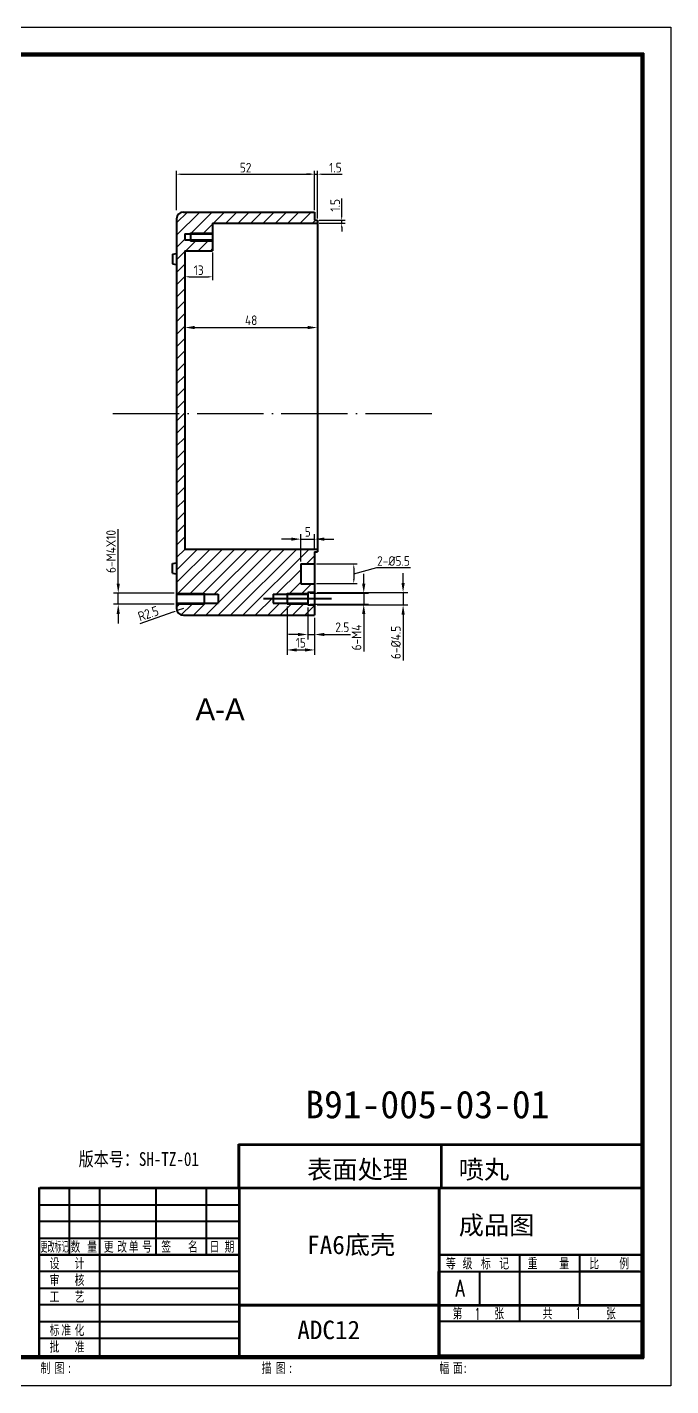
# Model space of a CAD drawing. Extents: x 1271 to 2769, y -829 to 446.
# Drawn here: x 2535.7 to 2768.9, y -45.7 to 446.1 of the extents above; entities that cross this region are included whole.
import ezdxf
from ezdxf.enums import TextEntityAlignment as Align

# ---------------------------------------------------------------- set-up
doc = ezdxf.new("R2010")
doc.units = 0
doc.linetypes.add('ACAD_ISO04W100', pattern=[30.5, 24, -3, 0.5, -3])
doc.layers.get('0').update_dxf_attribs({"linetype": 'CONTINUOUS', "lineweight": 40})
doc.layers.get('Defpoints').update_dxf_attribs({"linetype": 'CONTINUOUS'})
for name, color, linetype in [('5', 3, 'CONTINUOUS'), ('GEVACTIVE', 2, 'CONTINUOUS'), ('LAYER1', 6, 'CONTINUOUS'), ('LAYER2', 1, 'ACAD_ISO04W100')]:
    doc.layers.add(name, color=color, linetype=linetype)
doc.styles.add('HZ', font='', dxfattribs={"width": 0.8, "height": 6})
doc.styles.add('ROMANT', font='romant', dxfattribs={"width": 0.8, "height": 5})
doc.styles.get("Standard").update_dxf_attribs({"font": 'gbenor.shx', "bigfont": 'gbcbig.shx'})
doc.styles.add('STYLE1', font='')
doc.styles.add('工程字', font='gbenor.shx', dxfattribs={"bigfont": 'gbcbig.shx'})
doc.styles.get('HZ').set_extended_font_data('SimSun')
doc.styles.get('STYLE1').set_extended_font_data('SimSun')
doc.dimstyles.new('GB-35', dxfattribs={"dimtxt": 3.5, "dimasz": 3.5, "dimexe": 1.75, "dimexo": 0.875, "dimgap": 0.875, "dimtad": 1, "dimdsep": 46, "dimtxsty": 'Standard', "dimcen": 3.5, "dimadec": 0, "dimazin": 0, "dimtfac": 0.7, "dimtmove": 0, "dimatfit": 3, "dimfxl": 1, "dimtzin": 0, "dimarcsym": 0})
doc.dimstyles.get("Standard").update_dxf_attribs({"dimtxt": 0.18, "dimasz": 0.18, "dimexe": 0.18, "dimexo": 0.0625, "dimgap": 0.09, "dimtad": 0, "dimtih": 1, "dimtoh": 1, "dimdec": 4, "dimzin": 0, "dimdsep": 46, "dimtxsty": 'Standard', "dimcen": 0.09, "dimadec": 0, "dimazin": 0, "dimtfac": 1, "dimtdec": 4, "dimtofl": 0, "dimtmove": 0, "dimatfit": 3, "dimfxl": 1, "dimtolj": 1, "dimtzin": 0, "dimarcsym": 0})

# ---------------------------------------------------------------- blocks, each defined once
blk = doc.blocks.new('*D24')
at = {"layer": '5', "color": 0, "lineweight": -2}
for p, q in [((2592.88, 364.6), (2592.88, 354.52)), ((2602.88, 364.6), (2602.88, 354.52)), ((2594.38, 355.77), (2601.38, 355.77))]:
    blk.add_line(p, q, dxfattribs=at)
at = {"layer": '5', "color": 0}
for points in [[(2594.38, 356.02), (2594.38, 355.52), (2592.88, 355.77)], [(2601.38, 356.02), (2601.38, 355.52), (2602.88, 355.77)]]:
    blk.add_solid(points, dxfattribs=at)
at = {"layer": 'Defpoints', "color": 0}
for p in [(2592.88, 365.22), (2602.88, 365.22), (2602.88, 355.77)]:
    blk.add_point(p, dxfattribs=at)
at = {"layer": '5', "color": 0, "insert": (2597.88, 358.14), "char_height": 3.5, "attachment_point": 5}
blk.add_mtext('\\A1;13', dxfattribs=at)
blk = doc.blocks.new('*D25')
at = {"layer": 'Defpoints', "color": 0}
for p in [(2640.88, 392.91), (2639.88, 379.22), (2640.88, 376.22)]:
    blk.add_point(p, dxfattribs=at)
at = {"layer": 'LAYER1', "color": 0, "lineweight": -2}
for p, q in [((2639.88, 379.85), (2639.88, 394.16)), ((2640.88, 376.85), (2640.88, 394.16)), ((2638.38, 392.91), (2636.88, 392.91)), ((2639.88, 392.91), (2640.88, 392.91)), ((2642.38, 392.91), (2649.86, 392.91))]:
    blk.add_line(p, q, dxfattribs=at)
at = {"layer": 'LAYER1', "color": 0}
for points in [[(2638.38, 393.16), (2638.38, 392.66), (2639.88, 392.91)], [(2642.38, 393.16), (2642.38, 392.66), (2640.88, 392.91)]]:
    blk.add_solid(points, dxfattribs=at)
at = {"layer": 'LAYER1', "color": 0, "insert": (2647.42, 395.28), "char_height": 3.5, "attachment_point": 5}
blk.add_mtext('\\A1;1.5', dxfattribs=at)
blk = doc.blocks.new('*D26')
at = {"layer": 'Defpoints', "color": 0}
for p in [(2640.88, 376.22), (2640.88, 375.22), (2649.68, 376.22)]:
    blk.add_point(p, dxfattribs=at)
at = {"layer": 'LAYER1', "color": 0, "lineweight": -2}
for p, q in [((2649.68, 377.72), (2649.68, 384.09)), ((2641.5, 376.22), (2650.93, 376.22)), ((2641.5, 375.22), (2650.93, 375.22)), ((2649.68, 375.22), (2649.68, 376.22)), ((2649.68, 373.72), (2649.68, 372.22))]:
    blk.add_line(p, q, dxfattribs=at)
at = {"layer": 'LAYER1', "color": 0}
for points in [[(2649.43, 377.72), (2649.93, 377.72), (2649.68, 376.22)], [(2649.43, 373.72), (2649.93, 373.72), (2649.68, 375.22)]]:
    blk.add_solid(points, dxfattribs=at)
at = {"layer": 'LAYER1', "color": 0, "insert": (2647.31, 381.66), "char_height": 3.5, "attachment_point": 5, "rotation": 90}
blk.add_mtext('\\A1;1.5', dxfattribs=at)
blk = doc.blocks.new('*D27')
at = {"layer": 'Defpoints', "color": 0}
for p in [(2639.88, 392.91), (2589.88, 379.22), (2639.88, 379.22)]:
    blk.add_point(p, dxfattribs=at)
at = {"layer": 'LAYER1', "color": 0, "lineweight": -2}
for p, q in [((2589.88, 379.85), (2589.88, 394.16)), ((2639.88, 379.85), (2639.88, 394.16)), ((2591.38, 392.91), (2638.38, 392.91))]:
    blk.add_line(p, q, dxfattribs=at)
at = {"layer": 'LAYER1', "color": 0}
for points in [[(2591.38, 393.16), (2591.38, 392.66), (2589.88, 392.91)], [(2638.38, 393.16), (2638.38, 392.66), (2639.88, 392.91)]]:
    blk.add_solid(points, dxfattribs=at)
at = {"layer": 'LAYER1', "color": 0, "insert": (2614.88, 395.28), "char_height": 3.5, "attachment_point": 5}
blk.add_mtext('\\A1;52', dxfattribs=at)
blk = doc.blocks.new('*D32')
at = {"layer": '5', "color": 0, "lineweight": -2}
for p, q in [((2640.5, 251.82), (2655.31, 251.82)), ((2654.06, 248.27), (2662.36, 250.5)), ((2654.06, 250.32), (2654.06, 246.22)), ((2662.36, 250.5), (2674.59, 250.5)), ((2640.5, 244.72), (2655.31, 244.72))]:
    blk.add_line(p, q, dxfattribs=at)
at = {"layer": '5', "color": 0}
for points in [[(2653.81, 250.32), (2654.31, 250.32), (2654.06, 251.82)], [(2653.81, 246.22), (2654.31, 246.22), (2654.06, 244.72)]]:
    blk.add_solid(points, dxfattribs=at)
at = {"layer": 'Defpoints', "color": 0}
for p in [(2639.88, 251.82), (2639.88, 244.72), (2654.06, 244.72)]:
    blk.add_point(p, dxfattribs=at)
at = {"layer": '5', "color": 0, "insert": (2668.47, 252.88), "char_height": 3.5, "attachment_point": 5}
blk.add_mtext('\\A1;2-%%c5.5', dxfattribs=at)
blk = doc.blocks.new('*D35')
at = {"layer": 'Defpoints', "color": 0}
for p in [(2590.02, 234.91), (2592.38, 235.72)]:
    blk.add_point(p, dxfattribs=at)
at = {"layer": 'LAYER1', "color": 0, "lineweight": -2}
for p, q in [((2576.69, 230.31), (2588.6, 234.42)), ((2592.38, 235.72), (2590.02, 234.91))]:
    blk.add_line(p, q, dxfattribs=at)
at = {"layer": 'LAYER1', "color": 0}
blk.add_solid([(2588.52, 234.65), (2588.68, 234.18), (2590.02, 234.91)], dxfattribs=at)
at = {"layer": 'LAYER1', "color": 0, "insert": (2579.6, 233.83), "char_height": 3.5, "attachment_point": 5, "rotation": 19.0218}
blk.add_mtext('\\A1;R2.5', dxfattribs=at)
blk = doc.blocks.new('*D54')
at = {"color": 0, "lineweight": -2}
for p, q in [((2592.88, 344.34), (2592.88, 335.64)), ((2640.88, 344.34), (2640.88, 335.64)), ((2596.38, 337.39), (2637.38, 337.39))]:
    blk.add_line(p, q, dxfattribs=at)
at = {"color": 0}
for points in [[(2596.38, 337.98), (2596.38, 336.81), (2592.88, 337.39)], [(2637.38, 337.98), (2637.38, 336.81), (2640.88, 337.39)]]:
    blk.add_solid(points, dxfattribs=at)
at = {"layer": 'Defpoints', "color": 0}
for p in [(2592.88, 345.21), (2640.88, 345.21), (2640.88, 337.39)]:
    blk.add_point(p, dxfattribs=at)
at = {"color": 0, "insert": (2616.88, 340.02), "char_height": 3.5, "attachment_point": 5}
blk.add_mtext('48', dxfattribs=at)
blk = doc.blocks.new('*D58')
at = {"color": 0, "lineweight": -2}
for p, q in [((2671.93, 244.97), (2671.93, 248.47)), ((2640.75, 241.47), (2673.68, 241.47)), ((2671.93, 241.47), (2671.93, 236.97)), ((2640.75, 236.97), (2673.68, 236.97)), ((2671.93, 233.47), (2671.93, 216.84))]:
    blk.add_line(p, q, dxfattribs=at)
at = {"color": 0}
for points in [[(2671.35, 244.97), (2672.52, 244.97), (2671.93, 241.47)], [(2671.35, 233.47), (2672.52, 233.47), (2671.93, 236.97)]]:
    blk.add_solid(points, dxfattribs=at)
at = {"layer": 'Defpoints', "color": 0}
for p in [(2639.88, 241.47), (2639.88, 236.97), (2671.93, 236.97)]:
    blk.add_point(p, dxfattribs=at)
at = {"color": 0, "insert": (2669.31, 223.41), "char_height": 3.5, "attachment_point": 5, "rotation": 90}
blk.add_mtext('6-%%C4.5', dxfattribs=at)
blk = doc.blocks.new('*D59')
at = {"color": 0, "lineweight": -2}
for p, q in [((2631.38, 260.8), (2627.88, 260.8)), ((2634.88, 252.7), (2634.88, 262.55)), ((2634.88, 260.8), (2639.88, 260.8)), ((2639.88, 257.1), (2639.88, 262.55)), ((2643.38, 260.8), (2646.88, 260.8))]:
    blk.add_line(p, q, dxfattribs=at)
at = {"color": 0}
for points in [[(2631.38, 261.38), (2631.38, 260.21), (2634.88, 260.8)], [(2643.38, 261.38), (2643.38, 260.21), (2639.88, 260.8)]]:
    blk.add_solid(points, dxfattribs=at)
at = {"layer": 'Defpoints', "color": 0}
for p in [(2639.88, 260.8), (2639.88, 256.22), (2634.88, 251.82)]:
    blk.add_point(p, dxfattribs=at)
at = {"color": 0, "insert": (2637.38, 263.42), "char_height": 3.5, "attachment_point": 5}
blk.add_mtext('5', dxfattribs=at)
blk = doc.blocks.new('*D60')
at = {"color": 0, "lineweight": -2}
for p, q in [((2629.88, 236.35), (2629.88, 218.93)), ((2639.88, 232.35), (2639.88, 218.93)), ((2633.38, 220.68), (2636.38, 220.68))]:
    blk.add_line(p, q, dxfattribs=at)
at = {"color": 0}
for points in [[(2633.38, 221.26), (2633.38, 220.09), (2629.88, 220.68)], [(2636.38, 221.26), (2636.38, 220.09), (2639.88, 220.68)]]:
    blk.add_solid(points, dxfattribs=at)
at = {"layer": 'Defpoints', "color": 0}
for p in [(2629.88, 237.22), (2639.88, 233.22), (2639.88, 220.68)]:
    blk.add_point(p, dxfattribs=at)
at = {"color": 0, "insert": (2634.88, 223.3), "char_height": 3.5, "attachment_point": 5}
blk.add_mtext('15', dxfattribs=at)
blk = doc.blocks.new('*D61')
at = {"color": 0, "lineweight": -2}
for p, q in [((2637.38, 236.1), (2637.38, 224.52)), ((2633.88, 226.27), (2630.38, 226.27)), ((2637.38, 226.27), (2639.88, 226.27)), ((2639.88, 226.93), (2639.88, 224.52)), ((2643.38, 226.27), (2652.91, 226.27))]:
    blk.add_line(p, q, dxfattribs=at)
at = {"color": 0}
for points in [[(2633.88, 226.85), (2633.88, 225.69), (2637.38, 226.27)], [(2643.38, 226.85), (2643.38, 225.69), (2639.88, 226.27)]]:
    blk.add_solid(points, dxfattribs=at)
at = {"layer": 'Defpoints', "color": 0}
for p in [(2637.38, 236.97), (2639.88, 227.8), (2639.88, 226.27)]:
    blk.add_point(p, dxfattribs=at)
at = {"color": 0, "insert": (2649.89, 228.89), "char_height": 3.5, "attachment_point": 5}
blk.add_mtext('2.5', dxfattribs=at)
blk = doc.blocks.new('*D62')
at = {"color": 0, "lineweight": -2}
for p, q in [((2657.67, 244.72), (2657.67, 248.22)), ((2638.25, 241.22), (2659.42, 241.22)), ((2657.67, 241.22), (2657.67, 237.22)), ((2638.25, 237.22), (2659.42, 237.22)), ((2657.67, 233.72), (2657.67, 220.13))]:
    blk.add_line(p, q, dxfattribs=at)
at = {"color": 0}
for points in [[(2657.08, 244.72), (2658.25, 244.72), (2657.67, 241.22)], [(2657.08, 233.72), (2658.25, 233.72), (2657.67, 237.22)]]:
    blk.add_solid(points, dxfattribs=at)
at = {"layer": 'Defpoints', "color": 0}
for p in [(2637.38, 241.22), (2637.38, 237.22), (2657.67, 237.22)]:
    blk.add_point(p, dxfattribs=at)
at = {"color": 0, "insert": (2655.04, 225.18), "char_height": 3.5, "attachment_point": 5, "rotation": 90}
blk.add_mtext('6-M4', dxfattribs=at)
blk = doc.blocks.new('*D63')
at = {"color": 0, "lineweight": -2}
for p, q in [((2568.72, 244.72), (2568.72, 264.44)), ((2589, 241.22), (2566.97, 241.22)), ((2568.72, 237.22), (2568.72, 241.22)), ((2589, 237.22), (2566.97, 237.22)), ((2568.72, 233.72), (2568.72, 230.22))]:
    blk.add_line(p, q, dxfattribs=at)
at = {"color": 0}
for points in [[(2568.14, 244.72), (2569.3, 244.72), (2568.72, 241.22)], [(2568.14, 233.72), (2569.3, 233.72), (2568.72, 237.22)]]:
    blk.add_solid(points, dxfattribs=at)
at = {"layer": 'Defpoints', "color": 0}
for p in [(2568.72, 241.22), (2589.88, 241.22), (2589.88, 237.22)]:
    blk.add_point(p, dxfattribs=at)
at = {"color": 0, "insert": (2566.1, 256.33), "char_height": 3.5, "attachment_point": 5, "rotation": 90}
blk.add_mtext('6-M4X10', dxfattribs=at)

msp = doc.modelspace()

# ---------------------------------------------------------------- hatches: boundary and pattern name
at = {"layer": '5'}
h = msp.add_hatch(dxfattribs=at)
h.set_pattern_fill('ANSI31', color=256, style=0)
h.set_pattern_definition([(45, (1936.8667, -740.155), (-2.245064, 2.245064), [])])
h.paths.add_polyline_path([(2592.37945, 379.22144, 0.414213562), (2589.87945, 376.72144), (2589.87945, 306.22144), (2592.87945, 306.22144), (2592.87945, 365.22144), (2602.87945, 365.22144), (2602.87945, 368.72144), (2594.87945, 368.72144), (2594.87945, 369.12144), (2592.87945, 369.12144), (2592.87945, 371.32144), (2594.87945, 371.32144), (2594.87945, 371.72144), (2602.87945, 371.72144), (2602.87945, 375.22144), (2640.87945, 375.22144), (2640.87945, 376.22144), (2639.87945, 376.22144), (2639.87945, 379.22144)])
h.paths.add_polyline_path([(2604.87945, 240.82144), (2604.87945, 237.62144), (2599.87945, 237.62144), (2599.87945, 237.22144), (2589.87945, 237.22144), (2589.87945, 235.72144, 0.414213562), (2592.37945, 233.22144), (2639.87945, 233.22144), (2639.87945, 237.22144), (2629.87945, 237.22144), (2629.87945, 237.62144), (2624.87945, 237.62144), (2624.87945, 240.82144), (2629.87945, 240.82144), (2629.87945, 241.22144), (2639.87945, 241.22144), (2639.87945, 244.62144), (2634.87945, 244.62144), (2634.87945, 251.82144), (2639.87945, 251.82144), (2639.87945, 256.22144), (2640.87945, 256.22144), (2640.87945, 257.22144), (2592.87945, 257.22144), (2592.87945, 306.22144), (2589.87945, 306.22144), (2589.87945, 241.22144), (2599.87945, 241.22144), (2599.87945, 240.82144)])

# ---------------------------------------------------------------- linework, layer by layer
at = {"linetype": 'Continuous'}
for p, q in [((2104.89719, 436.75324), (2759.14016, 436.75324)), ((2105.19031, 436.46012), (2758.84704, 436.46012)), ((2105.48343, 436.167), (2758.55392, 436.167)), ((2105.77655, 435.87388), (2758.2608, 435.87388)), ((2758.2608, -34.87622), (2758.2608, 435.87388)), ((2758.55392, -35.16934), (2758.55392, 436.167)), ((2758.84704, -35.46246), (2758.84704, 436.46012)), ((2759.14016, -35.75558), (2759.14016, 436.75324)), ((2612.32418, 26.07165), (2612.32418, 41.77448)), ((2612.32418, 41.77448), (2758.2608, 41.77448)), ((2612.62615, 26.07165), (2612.62615, 41.47251)), ((2612.62615, 41.47251), (2758.17937, 41.47251)), ((2685.71931, 25.8156), (2685.71931, 41.51844)), ((2686.02129, 25.8156), (2686.02129, 41.51844)), ((2540.02077, -34.87622), (2540.02077, 26.04417)), ((2540.19551, 25.8156), (2758.1793, 25.8156)), ((2540.19551, -34.87622), (2540.19551, 25.66461)), ((2540.32275, 26.07014), (2758.17937, 26.07014)), ((2551.0645, 1.66227), (2551.0645, 25.8156)), ((2561.9335, 25.8156), (2561.9335, 1.66227)), ((2561.9335, 25.8156), (2561.9335, -34.87622)), ((2582.46383, 1.66227), (2582.46383, 25.8156)), ((2612.65549, 25.8156), (2600.57883, 25.8156)), ((2600.57883, 25.8156), (2600.57883, 1.66227)), ((2612.35352, 25.8156), (2612.35352, -34.87622)), ((2612.65549, 25.8156), (2612.65549, -34.87622)), ((2613.25933, 25.8156), (2637.41266, 25.8156)), ((2758.1793, 25.8156), (2613.25933, 25.8156)), ((2684.8135, 25.8156), (2684.8135, -34.87622)), ((2685.11548, 25.8156), (2685.11548, -34.56772)), ((2540.19551, 19.77727), (2612.65549, 19.77727)), ((2612.65549, 13.73894), (2540.19551, 13.73894)), ((2540.19551, 7.70061), (2612.65549, 7.70061)), ((2540.19551, 1.66227), (2612.65549, 1.66227)), ((2612.65549, 1.66227), (2540.19551, 1.66227)), ((2540.32275, 1.64287), (2612.27163, 1.64287)), ((2561.9335, 1.66227), (2551.0645, 1.66227)), ((2758.17937, 1.66227), (2685.11548, 1.66227)), ((2685.28801, 1.64287), (2758.17937, 1.64287)), ((2714.09948, 1.64287), (2714.09948, -22.49105)), ((2735.83747, 1.66227), (2735.83747, -16.45272)), ((2612.65549, -4.37606), (2540.19551, -4.37606)), ((2684.8135, -34.56772), (2684.8135, -4.37606)), ((2684.8135, -34.56772), (2684.8135, -4.37606)), ((2685.11548, -34.56772), (2685.11548, -4.37606)), ((2685.11548, -34.56772), (2685.11548, -4.37606)), ((2685.11548, -4.37606), (2758.17937, -4.37606)), ((2699.60748, -4.37606), (2699.60748, -16.45272)), ((2757.57547, -4.37606), (2735.83747, -4.37606)), ((2540.19551, -16.45272), (2540.19551, -10.41439)), ((2540.19551, -10.41439), (2612.65549, -10.41439)), ((2612.65549, -16.45272), (2540.19551, -16.45272)), ((2685.11548, -16.45272), (2612.65549, -16.45272)), ((2685.11548, -16.45272), (2612.65549, -16.45272)), ((2758.17937, -16.7547), (2612.65549, -16.7547)), ((2685.11548, -16.45272), (2758.17937, -16.45272)), ((2540.19551, -28.52939), (2540.19551, -22.49105)), ((2540.19551, -22.49105), (2612.65549, -22.49105)), ((2758.17937, -22.49105), (2685.11548, -22.49105)), ((2612.65549, -28.52939), (2540.19551, -28.52939)), ((2076.17146, -35.46246), (2758.84704, -35.46246)), ((2104.89719, -35.75558), (2759.14016, -35.75558)), ((2105.48343, -35.16934), (2758.55392, -35.16934)), ((2105.77655, -34.87622), (2758.2608, -34.87622))]:
    msp.add_line(p, q, dxfattribs=at)
for p, q in [((2592.37945, 379.22144), (2639.87945, 379.22144)), ((2639.87945, 379.22144), (2639.87945, 376.22144)), ((2589.87945, 376.72144), (2589.87945, 235.72144)), ((2602.87945, 375.22144), (2602.87945, 365.22144)), ((2602.87945, 375.22144), (2640.87945, 375.22144)), ((2639.87945, 376.22144), (2640.87945, 376.22144)), ((2640.87945, 376.22144), (2640.87945, 256.22144)), ((2592.87945, 371.32144), (2592.87945, 369.12144)), ((2592.87945, 371.32144), (2602.87945, 371.32144)), ((2592.87945, 369.12144), (2602.87945, 369.12144)), ((2594.87945, 371.72144), (2594.87945, 368.72144)), ((2588.37945, 363.95695), (2589.87945, 364.22144)), ((2592.87945, 365.22144), (2602.87945, 365.22144)), ((2592.87945, 365.22144), (2592.87945, 257.22144)), ((2588.37945, 363.95695), (2588.37945, 360.48593)), ((2588.37945, 360.48593), (2589.87945, 360.22144)), ((2592.87945, 257.22144), (2640.87945, 257.22144)), ((2639.87945, 256.22144), (2640.87945, 256.22144)), ((2639.87945, 256.22144), (2639.87945, 233.22144)), ((2588.37945, 251.95695), (2589.87945, 252.22144)), ((2588.37945, 248.48593), (2588.37945, 251.95695)), ((2634.87945, 251.82144), (2639.87945, 251.82144)), ((2634.87945, 251.82144), (2634.87945, 244.62144)), ((2588.37945, 248.48593), (2589.87945, 248.22144)), ((2599.87945, 241.22144), (2599.87945, 237.22144)), ((2629.87945, 241.22144), (2629.87945, 237.22144)), ((2634.87945, 244.62144), (2639.87945, 244.62144)), ((2639.87945, 241.47144), (2637.37945, 241.47144)), ((2637.37945, 241.47144), (2637.37945, 236.97144)), ((2589.87945, 240.82144), (2604.87945, 240.82144)), ((2589.87945, 237.62144), (2604.87945, 237.62144)), ((2604.87945, 240.82144), (2604.87945, 237.62144)), ((2645.93828, 239.22144), (2621.3393, 239.22144)), ((2624.87945, 240.82144), (2624.87945, 237.62144)), ((2624.87945, 240.82144), (2637.37945, 240.82144)), ((2624.87945, 237.62144), (2637.37945, 237.62144)), ((2637.37945, 236.97144), (2639.87945, 236.97144)), ((2592.37945, 233.22144), (2639.87945, 233.22144)), ((2758.17937, 41.47251), (2758.17937, -34.56772)), ((2685.11548, -34.56772), (2758.17937, -34.56772))]:
    msp.add_line(p, q)
for centre, start, end in [((2592.37945, 376.72144), 90, 180), ((2592.37945, 235.72144), 180, 270)]:
    msp.add_arc(centre, 2.5, start, end)
at = {"layer": '5', "linetype": 'Continuous'}
for p, q in [((2075.87835, 446.13306), (2768.94617, 446.13306)), ((2768.94617, 446.13306), (2768.94617, -45.72165)), ((2768.94617, -45.72165), (2075.87835, -45.72165))]:
    msp.add_line(p, q, dxfattribs=at)
at = {"layer": '5'}
for p, q in [((2594.87945, 371.72144), (2602.87945, 371.72144)), ((2594.87945, 368.72144), (2602.87945, 368.72144)), ((2589.87945, 241.22144), (2599.87945, 241.22144)), ((2629.87945, 241.22144), (2637.37945, 241.22144)), ((2589.87945, 237.22144), (2599.87945, 237.22144)), ((2629.87945, 237.22144), (2637.37945, 237.22144))]:
    msp.add_line(p, q, dxfattribs=at)
at = {"layer": 'LAYER2'}
msp.add_line((2566.81176, 306.22144), (2683.53328, 306.22144), dxfattribs=at)

# ---------------------------------------------------------------- texts
at = {"linetype": 'Continuous'}
for s, height, style, width, p in [('更改标记', 3.622999, 'HZ', 0.5, (2545.63, 2.86994)), ('数', 3.623, 'HZ', 0.7, (2553.19679, 2.86994)), ('量', 3.623, 'HZ', 0.7, (2559.23512, 2.86994)), ('更', 3.623, 'HZ', 0.7, (2565.27345, 2.86994)), ('改', 3.623, 'HZ', 0.7, (2570.10412, 2.86994)), ('单', 3.623, 'HZ', 0.7, (2574.33095, 2.86994)), ('号', 3.623, 'HZ', 0.7, (2579.16162, 2.86994)), ('签', 3.623, 'HZ', 0.7, (2586.08683, 2.86994)), ('名', 3.623, 'HZ', 0.7, (2595.74816, 2.86994)), ('日', 3.623, 'HZ', 0.7, (2603.59799, 2.86994)), ('期', 3.623, 'HZ', 0.7, (2609.03249, 2.86994)), ('设', 3.623, 'HZ', 0.7, (2545.63, -3.16839)), ('计', 3.623, 'HZ', 0.7, (2554.6875, -3.16839)), ('等', 3.623, 'HZ', 0.7, (2689.24419, -3.16839)), ('级', 3.623, 'HZ', 0.7, (2695.28252, -3.16839)), ('标', 3.623, 'HZ', 0.7, (2701.92469, -3.16839)), ('记', 3.623, 'HZ', 0.7, (2708.56685, -3.16839)), ('重', 3.623, 'HZ', 0.7, (2718.83202, -3.16839)), ('量', 3.623, 'HZ', 0.7, (2730.30485, -3.16839)), ('比', 3.623, 'HZ', 0.7, (2741.17385, -3.16839)), ('例', 3.623, 'HZ', 0.7, (2752.04285, -3.16839)), ('审', 3.623, 'HZ', 0.7, (2545.63, -9.20672)), ('核', 3.623, 'HZ', 0.7, (2554.6875, -9.20672)), ('A', 6.03955, 'ROMANT', 0.7, (2692.65022, -13.33643)), ('工', 3.623, 'HZ', 0.7, (2545.63, -15.24506)), ('艺', 3.623, 'HZ', 0.7, (2554.6875, -15.24506)), ('第', 3.623, 'HZ', 0.7, (2691.65952, -21.28339)), ('张', 3.623, 'HZ', 0.7, (2706.75535, -21.28339)), ('共', 3.623, 'HZ', 0.7, (2724.26652, -21.28339)), ('张', 3.623, 'HZ', 0.7, (2747.21218, -21.28339)), ('标', 3.623, 'HZ', 0.7, (2545.63, -27.32172)), ('准', 3.623, 'HZ', 0.7, (2549.85684, -27.32172)), ('化', 3.623, 'HZ', 0.7, (2554.6875, -27.32172)), ('批', 3.623, 'HZ', 0.7, (2545.63, -33.36005)), ('准', 3.623, 'HZ', 0.7, (2554.6875, -33.36005)), ('制 ', 3.622999, 'HZ', 0.7, (2543.21467, -41.05902)), ('图', 3.623, 'HZ', 0.7, (2547.4415, -41.05902)), (':', 3.623, 'HZ', 0.7, (2551.0645, -41.05902)), ('描 ', 3.622999, 'HZ', 0.7, (2623.3123, -41.05902)), ('图', 3.623, 'HZ', 0.7, (2627.53913, -41.05902)), (':', 3.623, 'HZ', 0.7, (2631.16213, -41.05902))]:
    msp.add_text(s, height=height, dxfattribs=dict(at, style=style, width=width)).set_placement(p, align=Align.CENTER)
for s, height, style, width, p in [('1', 4.22769, 'ROMANT', 0.6, (2697.78384, -21.79181)), ('1', 4.22769, 'ROMANT', 0.6, (2734.32314, -21.48983)), ('幅 ', 3.622999, 'HZ', 0.7, (2685.11548, -41.05902)), ('面', 3.623, 'HZ', 0.7, (2689.94615, -41.05902)), (':', 3.623, 'HZ', 0.7, (2693.56915, -41.05902))]:
    msp.add_text(s, height=height, dxfattribs=dict(at, style=style, width=width)).set_placement(p)
at = {"insert": (2596.70528, 203.17602), "char_height": 8, "width": 114.8356, "attachment_point": 1}
msp.add_mtext('\\fￋￎￌ￥|b0|i0|c134|p2;A-A', dxfattribs=at)
at = {"insert": (2636.49929, 61.13261), "char_height": 10, "width": 115.2096342, "attachment_point": 1, "style": '工程字'}
msp.add_mtext('{\\fNSimSun|b0|i0|c134|p49;B91-005-03-01}', dxfattribs=at)
at = {"layer": '5', "insert": (2554.37001, 38.87367), "char_height": 5, "width": 1134.8359931, "attachment_point": 1, "style": 'HZ'}
msp.add_mtext('版本号：SH-TZ-01', dxfattribs=at)
at = {"layer": 'GEVACTIVE', "style": 'STYLE1'}
for s, p in [('表面处理', (2637.17213, 29.24411)), ('喷丸', (2692.10552, 29.24411)), ('成品图', (2692.10552, 9.07844)), ('FA6底壳', (2637.17213, 1.97135)), ('ADC12', (2633.60261, -28.81627))]:
    msp.add_text(s, height=6.688604, dxfattribs=at).set_placement(p)

# ---------------------------------------------------------------- dimensions: what is measured, and where the dimension line sits
for base, p1, p2, picture, middle in [((2640.87945, 337.3936), (2592.87945, 345.21209), (2640.87945, 345.21209), '*D54', (2616.87945, 340.0186)), ((2639.87945, 260.797), (2634.87945, 251.82144), (2639.87945, 256.22144), '*D59', (2637.37945, 263.422)), ((2639.87945, 226.26947), (2637.37945, 236.97144), (2639.87945, 227.80492), '*D61', (2649.89355, 228.89447))]:
    dim = msp.add_linear_dim(base=base, p1=p1, p2=p2, dimstyle='GB-35')
    dim.commit()
    dim.dimension.update_dxf_attribs({"geometry": picture, "text_midpoint": middle})
for base, p1, p2, text, picture, middle in [((2568.72119, 241.22144), (2589.87945, 237.22144), (2589.87945, 241.22144), '6-M4X10', '*D63', (2566.09619, 256.3307)), ((2657.66505, 237.22144), (2637.37945, 241.22144), (2637.37945, 237.22144), '6-M4', '*D62', (2655.04005, 225.17584)), ((2671.93473, 236.97144), (2639.87945, 241.47144), (2639.87945, 236.97144), '6-%%C4.5', '*D58', (2669.30973, 223.4071))]:
    dim = msp.add_linear_dim(base=base, p1=p1, p2=p2, angle=90, text=text, dimstyle='GB-35')
    dim.commit()
    dim.dimension.update_dxf_attribs({"geometry": picture, "text_midpoint": middle})
dim = msp.add_linear_dim(base=(2639.87945, 220.67536), p1=(2629.87945, 237.22144), p2=(2639.87945, 233.22144), text='15', dimstyle='GB-35')
dim.commit()
dim.dimension.update_dxf_attribs({"geometry": '*D60', "text_midpoint": (2634.87945, 223.30036)})
at = {"layer": '5'}
dim = msp.add_linear_dim(base=(2602.87945, 355.76546), p1=(2592.87945, 365.22144), p2=(2602.87945, 365.22144), text='13', dimstyle='Standard', override={"dimtxt": 3.5, "dimasz": 1.5, "dimexe": 1.25, "dimexo": 0.625, "dimgap": 0.625, "dimtad": 1, "dimtih": 0, "dimzin": 8, "dimlunit": 6, "dimcen": 2.5, "dimtofl": 1, "dimtmove": 1}, dxfattribs=at)
dim.commit()
dim.dimension.update_dxf_attribs({"geometry": '*D24', "text_midpoint": (2597.87945, 358.14046)})
dim = msp.add_linear_dim(base=(2654.05963, 244.72144), p1=(2639.87945, 251.82144), p2=(2639.87945, 244.72144), angle=90, text='2-%%c5.5', dimstyle='Standard', override={"dimtxt": 3.5, "dimasz": 1.5, "dimexe": 1.25, "dimexo": 0.625, "dimgap": 0.625, "dimtad": 1, "dimtih": 0, "dimzin": 8, "dimlunit": 6, "dimcen": 2.5, "dimtofl": 1, "dimtmove": 1}, dxfattribs=at)
dim.commit()
dim.dimension.update_dxf_attribs({"geometry": '*D32', "text_midpoint": (2662.98075, 250.50269), "dimtype": 160})
at = {"layer": 'LAYER1'}
for base, p1, p2, text, picture, middle in [((2639.87945, 392.90878), (2589.87945, 379.22144), (2639.87945, 379.22144), '52', '*D27', (2614.87945, 392.90878)), ((2640.87945, 392.90878), (2639.87945, 379.22144), (2640.87945, 376.22144), '1.5', '*D25', (2647.42111, 392.90878))]:
    dim = msp.add_linear_dim(base=base, p1=p1, p2=p2, text=text, dimstyle='Standard', override={"dimtxt": 3.5, "dimasz": 1.5, "dimexe": 1.25, "dimexo": 0.625, "dimgap": 0.625, "dimtad": 1, "dimtih": 0, "dimtoh": 0, "dimzin": 8, "dimlunit": 6, "dimcen": 2.5, "dimtofl": 1}, dxfattribs=at)
    dim.commit()
    dim.dimension.update_dxf_attribs({"geometry": picture, "text_midpoint": middle, "dimtype": 160})
dim = msp.add_linear_dim(base=(2649.68105, 376.22144), p1=(2640.87945, 375.22144), p2=(2640.87945, 376.22144), angle=90, text='1.5', dimstyle='Standard', override={"dimtxt": 3.5, "dimasz": 1.5, "dimexe": 1.25, "dimexo": 0.625, "dimgap": 0.625, "dimtad": 1, "dimtih": 0, "dimtoh": 0, "dimzin": 8, "dimlunit": 6, "dimcen": 2.5, "dimtofl": 1}, dxfattribs=at)
dim.commit()
dim.dimension.update_dxf_attribs({"geometry": '*D26', "text_midpoint": (2647.30605, 381.65685)})
dim = msp.add_radius_dim(center=(2592.37945, 235.72144), mpoint=(2590.01596, 234.90662), dimstyle='Standard', override={"dimtxt": 3.5, "dimasz": 1.5, "dimexe": 1.25, "dimexo": 0.625, "dimgap": 0.625, "dimtad": 1, "dimtih": 0, "dimtoh": 0, "dimzin": 8, "dimlunit": 6, "dimcen": 2.5, "dimtofl": 1}, dxfattribs=at)
dim.commit()
dim.dimension.update_dxf_attribs({"geometry": '*D35', "text_midpoint": (2580.37166, 231.58171), "dimtype": 164})

doc.saveas('drawing.dxf')
